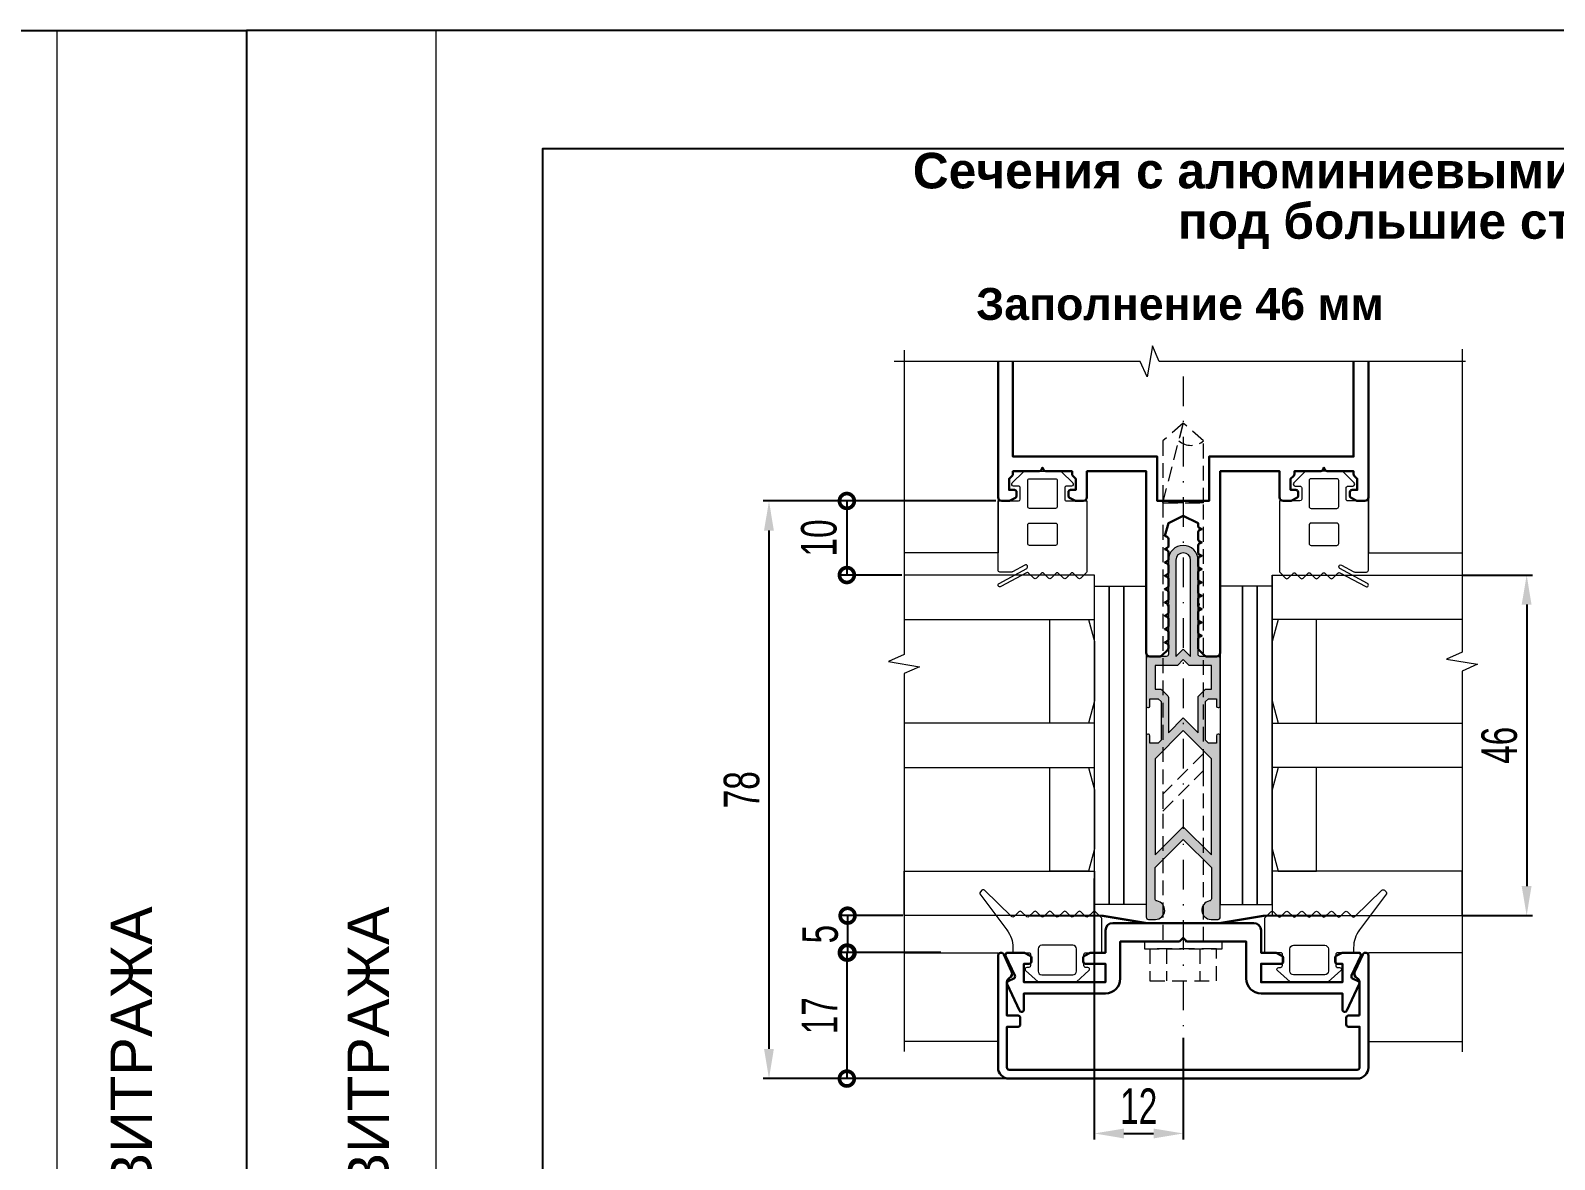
# Model space of a CAD drawing. Extents: x -37 to 8820, y -336 to 478.
# Drawn here: x 2291.8 to 2420.4, y 201.7 to 297 of the extents above; entities that cross this region are included whole.
import ezdxf

# ---------------------------------------------------------------- set-up
doc = ezdxf.new("R2010")
doc.units = 0
doc.header["$LTSCALE"] = 5
doc.linetypes.add('DASHDOT', pattern=[1, 0.5, -0.25, 0, -0.25])
doc.linetypes.add('HIDDEN', pattern=[0.375, 0.25, -0.125])
doc.layers.get('0').update_dxf_attribs({"linetype": 'CONTINUOUS', "lineweight": 30})
doc.layers.get('DEFPOINTS').update_dxf_attribs({"linetype": 'CONTINUOUS'})
for name, color, linetype, lineweight in [('1', 6, 'DASHDOT', 13), ('2', 3, 'HIDDEN', 13), ('Dimentions', 5, 'CONTINUOUS', 15), ('Glass', 5, 'CONTINUOUS', 20), ('Герлен', 7, 'CONTINUOUS', 60), ('Зигзаг', 1, 'CONTINUOUS', 15), ('Конструкции', 252, 'CONTINUOUS', 20), ('Подкладки', 1, 'CONTINUOUS', 20), ('Текстовый', 7, 'CONTINUOUS', 9), ('Уплотнители', 1, 'CONTINUOUS', 20), ('Штриховка', 1, 'CONTINUOUS', 5)]:
    doc.layers.add(name, color=color, linetype=linetype, lineweight=lineweight)
doc.layers.add('Скрытые', color=14, linetype='CONTINUOUS', plot=False)
doc.styles.add('3', font='RUSS.SHX', dxfattribs={"width": 0.7, "height": 3})
doc.styles.add('Каталожный', font='arial.ttf', dxfattribs={"height": 2.5})
doc.styles.add('Фирм', font='arial.ttf', dxfattribs={"height": 3.5})
doc.dimstyles.new('MX1_6', dxfattribs={"dimtxt": 3, "dimasz": 2.5, "dimexe": 0.5, "dimexo": 0, "dimgap": 0.8, "dimtad": 1, "dimlfac": 1.6, "dimdsep": 46, "dimtxsty": '3', "dimcen": 0, "dimclrd": 256, "dimclre": 256, "dimclrt": 256, "dimaunit": 1, "dimadec": 0, "dimazin": 0, "dimtfac": 1, "dimtmove": 0, "dimatfit": 1, "dimfxl": 1, "dimtvp": 1, "dimtolj": 1, "dimtzin": 0, "dimarcsym": 0})

# ---------------------------------------------------------------- blocks, each defined once
blk = doc.blocks.new('*D840')
at = {"layer": 'DEFPOINTS', "color": 0, "linetype": 'Continuous', "transparency": 16777216}
for p in [(2412.6, 251.04), (2412.6, 222.29), (2418.03, 222.29)]:
    blk.add_point(p, dxfattribs=at)
at = {"layer": 'Dimentions', "linetype": 'Continuous', "lineweight": -2, "transparency": 16777216}
for p, q in [((2412.6, 251.04), (2418.53, 251.04)), ((2418.03, 248.54), (2418.03, 224.79)), ((2412.6, 222.29), (2418.53, 222.29))]:
    blk.add_line(p, q, dxfattribs=at)
at = {"layer": 'Dimentions', "linetype": 'Continuous', "transparency": 16777216}
for points in [[(2417.61, 248.54), (2418.44, 248.54), (2418.03, 251.04)], [(2417.61, 224.79), (2418.44, 224.79), (2418.03, 222.29)]]:
    blk.add_solid(points, dxfattribs=at)
at = {"layer": 'Dimentions', "linetype": 'Continuous', "transparency": 16777216, "insert": (2415.73, 236.67), "char_height": 3, "attachment_point": 5, "rotation": 90, "style": '3'}
blk.add_mtext('\\A1;46', dxfattribs=at)
blk = doc.blocks.new('_DotSmall')
at = {"color": 0, "linetype": 'ByBlock', "const_width": 0.5}
blk.add_lwpolyline([(-0.0625, 0, 1), (0.0625, 0, 1)], format="xyb", close=True, dxfattribs=at)
blk = doc.blocks.new('*D841')
at = {"layer": 'DEFPOINTS', "color": 0, "linetype": 'Continuous', "transparency": 16777216}
for p in [(2365.38, 222.29), (2360.73, 219.17), (2367.36, 219.17)]:
    blk.add_point(p, dxfattribs=at)
at = {"layer": 'Dimentions', "linetype": 'Continuous', "lineweight": -2, "transparency": 16777216}
for p, q in [((2365.38, 222.29), (2360.23, 222.29)), ((2360.73, 222.29), (2360.73, 219.17)), ((2367.36, 219.17), (2360.23, 219.17))]:
    blk.add_line(p, q, dxfattribs=at)
at = {"layer": 'Dimentions', "linetype": 'Continuous', "lineweight": -2, "transparency": 16777216, "xscale": 2.5, "yscale": 2.5, "zscale": 2.5}
for p, rotation in [((2360.73, 222.29), 90), ((2360.73, 219.17), 270)]:
    blk.add_blockref('_DotSmall', p, dxfattribs=dict(at, rotation=rotation))
at = {"layer": 'Dimentions', "linetype": 'Continuous', "transparency": 16777216, "insert": (2358.43, 220.73), "char_height": 3, "attachment_point": 5, "rotation": 90, "style": '3'}
blk.add_mtext('\\A1;5', dxfattribs=at)
blk = doc.blocks.new('*D842')
at = {"layer": 'DEFPOINTS', "color": 0, "linetype": 'Continuous', "transparency": 16777216}
for p in [(2368.6, 219.17), (2360.67, 208.54), (2375.3, 208.54)]:
    blk.add_point(p, dxfattribs=at)
at = {"layer": 'Dimentions', "linetype": 'Continuous', "lineweight": -2, "transparency": 16777216}
for p, q in [((2368.6, 219.17), (2360.17, 219.17)), ((2360.67, 219.17), (2360.67, 208.54)), ((2375.3, 208.54), (2360.17, 208.54))]:
    blk.add_line(p, q, dxfattribs=at)
at = {"layer": 'Dimentions', "linetype": 'Continuous', "lineweight": -2, "transparency": 16777216, "xscale": 2.5, "yscale": 2.5, "zscale": 2.5}
for p, rotation in [((2360.67, 219.17), 90), ((2360.67, 208.54), 270)]:
    blk.add_blockref('_DotSmall', p, dxfattribs=dict(at, rotation=rotation))
at = {"layer": 'Dimentions', "linetype": 'Continuous', "transparency": 16777216, "insert": (2358.37, 213.85), "char_height": 3, "attachment_point": 5, "rotation": 90, "style": '3'}
blk.add_mtext('\\A1;17', dxfattribs=at)
blk = doc.blocks.new('*D843')
at = {"layer": 'DEFPOINTS', "color": 0, "linetype": 'Continuous', "transparency": 16777216}
for p in [(2373.23, 257.29), (2360.67, 251.04), (2365.31, 251.04)]:
    blk.add_point(p, dxfattribs=at)
at = {"layer": 'Dimentions', "linetype": 'Continuous', "lineweight": -2, "transparency": 16777216}
for p, q in [((2373.23, 257.29), (2360.17, 257.29)), ((2360.67, 257.29), (2360.67, 251.04)), ((2365.31, 251.04), (2360.17, 251.04))]:
    blk.add_line(p, q, dxfattribs=at)
at = {"layer": 'Dimentions', "linetype": 'Continuous', "lineweight": -2, "transparency": 16777216, "xscale": 2.5, "yscale": 2.5, "zscale": 2.5}
for p, rotation in [((2360.67, 257.29), 90), ((2360.67, 251.04), 270)]:
    blk.add_blockref('_DotSmall', p, dxfattribs=dict(at, rotation=rotation))
at = {"layer": 'Dimentions', "linetype": 'Continuous', "transparency": 16777216, "insert": (2358.32, 254.17), "char_height": 3, "attachment_point": 5, "rotation": 90, "style": '3'}
blk.add_mtext('\\A1;10', dxfattribs=at)
blk = doc.blocks.new('*D844')
at = {"layer": 'DEFPOINTS', "color": 0, "linetype": 'Continuous', "transparency": 16777216}
for p in [(2365.51, 257.29), (2354.1, 208.54), (2376.78, 208.54)]:
    blk.add_point(p, dxfattribs=at)
at = {"layer": 'Dimentions', "linetype": 'Continuous', "lineweight": -2, "transparency": 16777216}
for p, q in [((2365.51, 257.29), (2353.6, 257.29)), ((2354.1, 254.79), (2354.1, 211.04)), ((2376.78, 208.54), (2353.6, 208.54))]:
    blk.add_line(p, q, dxfattribs=at)
at = {"layer": 'Dimentions', "linetype": 'Continuous', "transparency": 16777216}
for points in [[(2353.68, 254.79), (2354.51, 254.79), (2354.1, 257.29)], [(2353.68, 211.04), (2354.51, 211.04), (2354.1, 208.54)]]:
    blk.add_solid(points, dxfattribs=at)
at = {"layer": 'Dimentions', "linetype": 'Continuous', "transparency": 16777216, "insert": (2351.8, 232.92), "char_height": 3, "attachment_point": 5, "rotation": 90, "style": '3'}
blk.add_mtext('\\A1;78', dxfattribs=at)
blk = doc.blocks.new('*D870')
at = {"layer": 'DEFPOINTS', "color": 0, "linetype": 'Continuous', "transparency": 16777216}
for p in [(2381.55, 225.42), (2389.05, 211.98), (2389.05, 203.91)]:
    blk.add_point(p, dxfattribs=at)
at = {"layer": 'Dimentions', "linetype": 'Continuous', "lineweight": -2, "transparency": 16777216}
for p, q in [((2381.55, 225.42), (2381.55, 203.41)), ((2389.05, 211.98), (2389.05, 203.41)), ((2384.05, 203.91), (2386.55, 203.91))]:
    blk.add_line(p, q, dxfattribs=at)
at = {"layer": 'Dimentions', "linetype": 'Continuous', "transparency": 16777216}
for points in [[(2384.05, 204.32), (2384.05, 203.49), (2381.55, 203.91)], [(2386.55, 204.32), (2386.55, 203.49), (2389.05, 203.91)]]:
    blk.add_solid(points, dxfattribs=at)
at = {"layer": 'Dimentions', "linetype": 'Continuous', "transparency": 16777216, "insert": (2385.3, 206.21), "char_height": 3, "attachment_point": 5, "style": '3'}
blk.add_mtext('\\A1;12', dxfattribs=at)

msp = doc.modelspace()

# ---------------------------------------------------------------- hatches: boundary and pattern name
at = {"layer": 'Штриховка'}
h = msp.add_hatch(color=256, dxfattribs=at)
edge = h.paths.add_edge_path(flags=16)
edge.add_line((2389.0513, 244.7918), (2389.6763, 244.1668))
edge.add_line((2389.6763, 244.1668), (2389.6763, 252.2918))
edge.add_arc((2389.0513, 252.2918), 0.625, 0, 180)
edge.add_line((2388.4263, 252.2918), (2388.4263, 244.1668))
edge.add_line((2388.4263, 244.1668), (2389.0513, 244.7918))
edge = h.paths.add_edge_path(flags=16)
edge.add_line((2386.6763, 243.4168), (2386.6763, 241.4168))
edge.add_line((2386.6763, 241.4168), (2387.1005, 241.4168))
edge.add_arc((2387.1005, 241.2293), 0.1875, 45, 90, ccw=False)
edge.add_line((2387.2331, 241.3619), (2387.7464, 240.8485))
edge.add_arc((2387.6138, 240.7159), 0.1875, 0, 45, ccw=False)
edge.add_line((2387.8013, 240.7159), (2387.8013, 237.7256))
edge.add_line((2387.8013, 237.7256), (2389.0513, 238.9756))
edge.add_line((2389.0513, 238.9756), (2390.3013, 237.7256))
edge.add_line((2390.3013, 237.7256), (2390.3013, 240.7159))
edge.add_arc((2390.4888, 240.7159), 0.1875, 135, 180, ccw=False)
edge.add_line((2390.3563, 240.8485), (2390.8696, 241.3619))
edge.add_arc((2391.0022, 241.2293), 0.1875, 90, 135, ccw=False)
edge.add_line((2391.0022, 241.4168), (2391.4263, 241.4168))
edge.add_line((2391.4263, 241.4168), (2391.4263, 243.4168))
edge.add_line((2391.4263, 243.4168), (2389.5425, 243.4168))
edge.add_line((2389.5425, 243.4168), (2389.0513, 243.9079))
edge.add_line((2389.0513, 243.9079), (2388.5602, 243.4168))
edge.add_line((2388.5602, 243.4168), (2386.6763, 243.4168))
edge = h.paths.add_edge_path()
edge.add_arc((2386.0513, 239.9793), 0.125, 180, 270)
edge.add_line((2386.0513, 239.8543), (2386.1138, 239.8543))
edge.add_arc((2386.1138, 239.9793), 0.125, 270, 360)
edge.add_line((2386.2388, 239.9793), (2386.2388, 240.6043))
edge.add_line((2386.2388, 240.6043), (2386.93, 240.6043))
edge.add_line((2386.93, 240.6043), (2387.1763, 240.358))
edge.add_line((2387.1763, 240.358), (2387.1763, 237.1006))
edge.add_line((2387.1763, 237.1006), (2386.93, 236.8543))
edge.add_line((2386.93, 236.8543), (2386.2388, 236.8543))
edge.add_line((2386.2388, 236.8543), (2386.2388, 237.4793))
edge.add_arc((2386.1138, 237.4793), 0.125, 0, 90)
edge.add_line((2386.1138, 237.6043), (2386.0513, 237.6043))
edge.add_arc((2386.0513, 237.4793), 0.125, 90, 180)
edge.add_line((2385.9263, 237.4793), (2385.9263, 222.1668))
edge.add_arc((2386.1138, 222.1668), 0.1875, 180, 270)
edge.add_line((2386.1138, 221.9793), (2386.7076, 221.9793))
edge.add_arc((2386.7076, 222.7605), 0.7812, 270, 440.718201)
edge.add_arc((2386.8638, 223.7166), 0.1875, 180, 260.718201, ccw=False)
edge.add_line((2386.6763, 223.7166), (2386.6763, 226.3543))
edge.add_line((2386.6763, 226.3543), (2389.0513, 228.7293))
edge.add_line((2389.0513, 228.7293), (2391.4263, 226.3543))
edge.add_line((2391.4263, 226.3543), (2391.4263, 223.7166))
edge.add_arc((2391.2388, 223.7166), 0.1875, -80.718201, 0, ccw=False)
edge.add_arc((2391.3951, 222.7605), 0.7812, 99.281799, 270)
edge.add_line((2391.3951, 221.9793), (2391.9888, 221.9793))
edge.add_arc((2391.9888, 222.1668), 0.1875, 270, 360)
edge.add_line((2392.1763, 222.1668), (2392.1763, 237.4793))
edge.add_arc((2392.0513, 237.4793), 0.125, 0, 90)
edge.add_line((2392.0513, 237.6043), (2391.9888, 237.6043))
edge.add_arc((2391.9888, 237.4793), 0.125, 90, 180)
edge.add_line((2391.8638, 237.4793), (2391.8638, 236.8543))
edge.add_line((2391.8638, 236.8543), (2391.1727, 236.8543))
edge.add_line((2391.1727, 236.8543), (2390.9263, 237.1006))
edge.add_line((2390.9263, 237.1006), (2390.9263, 240.358))
edge.add_line((2390.9263, 240.358), (2391.1727, 240.6043))
edge.add_line((2391.1727, 240.6043), (2391.8638, 240.6043))
edge.add_line((2391.8638, 240.6043), (2391.8638, 239.9793))
edge.add_arc((2391.9888, 239.9793), 0.125, 180, 270)
edge.add_line((2391.9888, 239.8543), (2392.0513, 239.8543))
edge.add_arc((2392.0513, 239.9793), 0.125, 270, 360)
edge.add_line((2392.1763, 239.9793), (2392.1763, 243.9793))
edge.add_arc((2391.9888, 243.9793), 0.1875, 0, 90)
edge.add_line((2391.9888, 244.1668), (2390.4888, 244.1668))
edge.add_arc((2390.4888, 244.3543), 0.1875, 180, 270, ccw=False)
edge.add_line((2390.3013, 244.3543), (2390.3013, 248.4168))
edge.add_arc((2390.3013, 248.5418), 0.125, 270, 450)
edge.add_line((2390.3013, 248.6668), (2390.3013, 252.2918))
edge.add_arc((2389.0513, 252.2918), 1.25, 0, 180)
edge.add_line((2387.8013, 252.2918), (2387.8013, 248.6668))
edge.add_arc((2387.8013, 248.5418), 0.125, 90, 270)
edge.add_line((2387.8013, 248.4168), (2387.8013, 244.3543))
edge.add_arc((2387.6138, 244.3543), 0.1875, -90, 0, ccw=False)
edge.add_line((2387.6138, 244.1668), (2386.1138, 244.1668))
edge.add_arc((2386.1138, 243.9793), 0.1875, 90, 180)
edge.add_line((2385.9263, 243.9793), (2385.9263, 239.9793))
h.paths.add_polyline_path([(2386.6763, 227.4149), (2389.0513, 229.7899), (2391.4263, 227.4149), (2391.4263, 235.5399), (2389.0513, 237.9149), (2386.6763, 235.5399)], flags=16)

# ---------------------------------------------------------------- linework, layer by layer
msp.add_lwpolyline([(2373.4263, 269.0556), (2373.4263, 257.6043, 0.41421356), (2373.7388, 257.2918), (2374.3196, 257.2918, 0.11643382), (2374.4034, 257.3116), (2374.8852, 257.5525, 0.28407904), (2374.9888, 257.7202), (2374.9888, 258.0418, 0.41421356), (2374.8013, 258.2293), (2374.3638, 258.2293), (2374.3638, 259.1668), (2374.6214, 259.4244, 0.19891237), (2374.6763, 259.5569), (2374.6763, 259.7918), (2376.9042, 259.7918, 0.28407904), (2377.0719, 259.8954), (2377.1763, 260.1043), (2377.2808, 259.8954, 0.28407904), (2377.4485, 259.7918), (2379.6763, 259.7918), (2379.6763, 259.5569, 0.19891237), (2379.7313, 259.4244), (2379.9888, 259.1668), (2379.9888, 258.2293), (2379.5513, 258.2293, 0.41421356), (2379.3638, 258.0418), (2379.3638, 257.7202, 0.28407904), (2379.4675, 257.5525), (2379.9492, 257.3116, 0.11643382), (2380.0331, 257.2918), (2380.6138, 257.2918, 0.41421356), (2380.9263, 257.6043), (2380.9263, 259.7918), (2385.9263, 259.7918), (2385.9263, 244.4793, 0.41421356), (2386.2388, 244.1668), (2387.0987, 244.1668, 0.19891237), (2387.2313, 244.2217), (2387.7464, 244.7369, 0.19891237), (2387.8013, 244.8694), (2387.8013, 245.0821, 0.28407904), (2387.6977, 245.2498), (2387.4888, 245.3543), (2387.6977, 245.4587, 0.28407904), (2387.8013, 245.6264), (2387.8013, 246.2071, 0.28407904), (2387.6977, 246.3748), (2387.4888, 246.4793), (2387.6977, 246.5837, 0.28407904), (2387.8013, 246.7514), (2387.8013, 247.3321, 0.28407904), (2387.6977, 247.4998), (2387.4888, 247.6043), (2387.6977, 247.7087, 0.28407904), (2387.8013, 247.8764), (2387.8013, 248.4571, 0.28407904), (2387.6977, 248.6248), (2387.4888, 248.7293), (2387.6977, 248.8337, 0.28407904), (2387.8013, 249.0014), (2387.8013, 249.5821, 0.28407904), (2387.6977, 249.7498), (2387.4888, 249.8543), (2387.6977, 249.9587, 0.28407904), (2387.8013, 250.1264), (2387.8013, 250.7071, 0.28407904), (2387.6977, 250.8748), (2387.4888, 250.9793), (2387.6977, 251.0837, 0.28407904), (2387.8013, 251.2514), (2387.8013, 251.8321, 0.28407904), (2387.6977, 251.9998), (2387.4888, 252.1043), (2387.6977, 252.2087, 0.28407904), (2387.8013, 252.3764), (2387.8013, 252.9571, 0.28407904), (2387.6977, 253.1248), (2387.4888, 253.2293), (2387.6977, 253.3337, 0.28407904), (2387.8013, 253.5014), (2387.8013, 254.0821, 0.28407904), (2387.6977, 254.2498), (2387.4888, 254.3543), (2387.8013, 255.4168), (2389.0513, 256.0418), (2390.3013, 255.4168), (2390.3013, 255.1889, 0.28407904), (2390.405, 255.0212), (2390.6138, 254.9168), (2390.405, 254.8123, 0.28407904), (2390.3013, 254.6446), (2390.3013, 254.0639, 0.28407904), (2390.405, 253.8962), (2390.6138, 253.7918), (2390.405, 253.6873, 0.28407904), (2390.3013, 253.5196), (2390.3013, 252.9389, 0.28407904), (2390.405, 252.7712), (2390.6138, 252.6668), (2390.405, 252.5623, 0.28407904), (2390.3013, 252.3946), (2390.3013, 251.8139, 0.28407904), (2390.405, 251.6462), (2390.6138, 251.5418), (2390.405, 251.4373, 0.28407904), (2390.3013, 251.2696), (2390.3013, 250.6889, 0.28407904), (2390.405, 250.5212), (2390.6138, 250.4168), (2390.405, 250.3123, 0.28407904), (2390.3013, 250.1446), (2390.3013, 249.5639, 0.28407904), (2390.405, 249.3962), (2390.6138, 249.2918), (2390.405, 249.1873, 0.28407904), (2390.3013, 249.0196), (2390.3013, 248.4389, 0.28407904), (2390.405, 248.2712), (2390.6138, 248.1668), (2390.405, 248.0623, 0.28407904), (2390.3013, 247.8946), (2390.3013, 247.3139, 0.28407904), (2390.405, 247.1462), (2390.6138, 247.0418), (2390.405, 246.9373, 0.28407904), (2390.3013, 246.7696), (2390.3013, 246.1889, 0.28407904), (2390.405, 246.0212), (2390.6138, 245.9168), (2390.405, 245.8123, 0.28407904), (2390.3013, 245.6446), (2390.3013, 244.8694, 0.19891237), (2390.3563, 244.7369), (2390.8714, 244.2217, 0.19891237), (2391.004, 244.1668), (2391.8638, 244.1668, 0.41421356), (2392.1763, 244.4793), (2392.1763, 259.7918), (2397.1763, 259.7918), (2397.1763, 257.6043, 0.41421356), (2397.4888, 257.2918), (2398.0696, 257.2918, 0.11643382), (2398.1534, 257.3116), (2398.6352, 257.5525, 0.28407904), (2398.7388, 257.7202), (2398.7388, 258.0418, 0.41421356), (2398.5513, 258.2293), (2398.1138, 258.2293), (2398.1138, 259.1668), (2398.3714, 259.4244, 0.19891237), (2398.4263, 259.5569), (2398.4263, 259.7918), (2400.6542, 259.7918, 0.28407904), (2400.8219, 259.8954), (2400.9263, 260.1043), (2401.0308, 259.8954, 0.28407904), (2401.1985, 259.7918), (2403.4263, 259.7918), (2403.4263, 259.5569, 0.19891237), (2403.4813, 259.4244), (2403.7388, 259.1668), (2403.7388, 258.2293), (2403.3013, 258.2293, 0.41421356), (2403.1138, 258.0418), (2403.1138, 257.7202, 0.28407904), (2403.2175, 257.5525), (2403.6992, 257.3116, 0.11643382), (2403.7831, 257.2918), (2404.3638, 257.2918, 0.41421356), (2404.6763, 257.6043), (2404.6763, 269.0556)], format="xyb")
msp.add_lwpolyline([(2374.6763, 269.0556), (2374.6763, 261.0418), (2386.8638, 261.0418), (2386.8638, 257.2918), (2391.2388, 257.2918), (2391.2388, 261.0418), (2403.4263, 261.0418), (2403.4263, 269.0556)])
for points in [[(2374.1939, 216.5128, -0.41421356), (2374.2846, 216.762), (2374.7564, 216.982, 0.41421356), (2374.8471, 217.2312), (2374.0689, 218.9, -0.54861879), (2374.2388, 219.1668), (2375.5696, 219.1668, -0.11643382), (2375.6534, 219.147), (2376.1352, 218.9061, -0.28407904), (2376.2388, 218.7384), (2376.2388, 218.4168, -0.41421356), (2376.0513, 218.2293), (2375.6138, 218.2293), (2375.6138, 216.6668), (2382.4888, 216.6668), (2382.4888, 218.2293), (2380.8013, 218.2293, -0.41421356), (2380.6138, 218.4168), (2380.6138, 218.7384, -0.28407904), (2380.7175, 218.9061), (2381.1992, 219.147, -0.11643382), (2381.2831, 219.1668), (2382.4888, 219.1668), (2382.4888, 221.0418, -0.41421356), (2383.1138, 221.6668), (2394.9888, 221.6668, -0.41421356), (2395.6138, 221.0418), (2395.6138, 219.1668), (2396.8196, 219.1668, -0.11643382), (2396.9034, 219.147), (2397.3852, 218.9061, -0.28407904), (2397.4888, 218.7384), (2397.4888, 218.4168, -0.41421356), (2397.3013, 218.2293), (2395.6138, 218.2293), (2395.6138, 216.6668), (2402.4888, 216.6668), (2402.4888, 218.2293), (2402.0513, 218.2293, -0.41421356), (2401.8638, 218.4168), (2401.8638, 218.7384, -0.28407904), (2401.9675, 218.9061), (2402.4492, 219.147, -0.11643382), (2402.5331, 219.1668), (2403.8638, 219.1668, -0.54861879), (2404.0338, 218.9), (2403.2556, 217.2312, 0.41421356), (2403.3463, 216.982), (2403.8181, 216.762, -0.41421356), (2403.9088, 216.5128), (2402.8653, 214.275, -0.29147342), (2402.6953, 214.1668), (2402.6763, 214.1668, -0.41421356), (2402.4888, 214.3543), (2402.4888, 215.7293), (2395.6138, 215.7293, -0.41421356), (2394.3638, 216.9793), (2394.3638, 220.1043), (2389.4415, 220.1043, -0.19891237), (2389.3089, 220.1592), (2389.0513, 220.4168), (2388.7938, 220.1592, -0.19891237), (2388.6612, 220.1043), (2383.7388, 220.1043), (2383.7388, 216.9793, -0.41421356), (2382.4888, 215.7293), (2375.6138, 215.7293), (2375.6138, 214.3543, -0.41421356), (2375.4263, 214.1668), (2375.4073, 214.1668, -0.29147342), (2375.2374, 214.275)], [(2403.9263, 213.8543), (2403.9263, 216.6801, 0.27973928), (2403.7244, 217.0127, -0.40155944), (2403.5298, 217.5858), (2404.1998, 219.0224, -0.80258485), (2404.6763, 218.9168), (2404.6763, 209.4793, -0.41421356), (2403.7388, 208.5418), (2374.3638, 208.5418, -0.41421356), (2373.4263, 209.4793), (2373.4263, 218.9168, -0.80258485), (2373.9029, 219.0224), (2374.5728, 217.5858, -0.40155944), (2374.3783, 217.0127, 0.27973928), (2374.1763, 216.6801), (2374.1763, 213.8543), (2375.1138, 213.8543, -0.41421356), (2375.3013, 213.6668), (2375.3013, 213.1043, -0.41421356), (2375.1138, 212.9168), (2374.1763, 212.9168), (2374.1763, 209.4793, 0.41421356), (2374.3638, 209.2918), (2403.7388, 209.2918, 0.41421356), (2403.9263, 209.4793), (2403.9263, 212.9168), (2402.9888, 212.9168, -0.41421356), (2402.8013, 213.1043), (2402.8013, 213.6668, -0.41421356), (2402.9888, 213.8543)]]:
    msp.add_lwpolyline(points, format="xyb", close=True)
at = {"layer": '1'}
msp.add_line((2389.0513, 267.8056), (2389.0513, 211.0418), dxfattribs=at)
at = {"layer": '2'}
for p, q in [((2387.6451, 219.4793), (2387.6451, 216.7918)), ((2390.4576, 219.4793), (2390.4576, 216.7918))]:
    msp.add_line(p, q, dxfattribs=at)
msp.add_lwpolyline([(2390.7662, 257.1381), (2390.7662, 262.3631), (2389.0494, 263.856), (2387.3326, 262.3631), (2387.3326, 257.1381), (2390.7662, 257.1381)], dxfattribs=at)
msp.add_lwpolyline([(2387.3326, 257.1381), (2389.0494, 263.856), (2388.6679, 262.3631, 0.36330791), (2390.7662, 262.3631)], format="xyb", dxfattribs=at)
for points in [[(2390.7701, 220.1043), (2390.7662, 257.1381), (2389.0513, 257.1381), (2387.3326, 257.1381), (2387.3326, 220.1043)], [(2387.3326, 231.1117), (2390.7701, 234.5492), (2390.7701, 235.9815), (2387.3326, 232.544)], [(2392.3326, 219.4793), (2392.3326, 220.1043), (2385.7701, 220.1043), (2385.7701, 219.4793)], [(2391.8638, 219.4793), (2386.2388, 219.4793), (2386.2388, 216.7918), (2391.8638, 216.7918)]]:
    msp.add_lwpolyline(points, close=True, dxfattribs=at)
at = {"layer": 'Dimentions', "linetype": 'Continuous'}
for p, q in [((2294, 297), (2294, 0)), ((2326, 297), (2326, 0))]:
    msp.add_line(p, q, dxfattribs=at)
at = {"layer": 'Dimentions'}
msp.add_line((2396.5513, 251.0418), (2396.5513, 222.2918), dxfattribs=at)
at = {"layer": 'Glass'}
for points in [[(2365.5062, 247.2918), (2381.5513, 247.2918), (2381.5513, 251.0418), (2365.5062, 251.0418)], [(2412.5964, 247.2918), (2396.5513, 247.2918), (2396.5513, 251.0418), (2412.5964, 251.0418)], [(2381.0489, 238.5418), (2377.8013, 238.5418), (2377.8013, 247.2918), (2381.0489, 247.2918), (2381.5513, 245.4168), (2381.5513, 240.4168)], [(2397.0537, 238.5418), (2400.3013, 238.5418), (2400.3013, 247.2918), (2397.0537, 247.2918), (2396.5513, 245.4168), (2396.5513, 240.4168)], [(2365.5062, 234.7918), (2381.5513, 234.7918), (2381.5513, 238.5418), (2365.5062, 238.5418)], [(2412.5964, 234.7918), (2396.5513, 234.7918), (2396.5513, 238.5418), (2412.5964, 238.5418)], [(2381.0489, 226.0418), (2377.8013, 226.0418), (2377.8013, 234.7918), (2381.0489, 234.7918), (2381.5513, 232.9168), (2381.5513, 227.9168)], [(2397.0537, 226.0418), (2400.3013, 226.0418), (2400.3013, 234.7918), (2397.0537, 234.7918), (2396.5513, 232.9168), (2396.5513, 227.9168)], [(2365.5062, 226.0418), (2381.5513, 226.0418), (2381.5513, 222.2918), (2365.5062, 222.2918)], [(2412.5964, 226.0418), (2396.5513, 226.0418), (2396.5513, 222.2918), (2412.5964, 222.2918)]]:
    msp.add_lwpolyline(points, close=True, dxfattribs=at)
at = {"layer": 'Герлен', "ltscale": 2, "const_width": 0.1875}
msp.add_lwpolyline([(2401.9888, 222.2918), (2395.9263, 222.2918), (2392.1763, 221.6668), (2385.9263, 221.6668), (2382.1763, 222.2918), (2376.1138, 222.2918)], dxfattribs=at)
at = {"layer": 'Зигзаг'}
for points in [[(2412.8647, 269.0556), (2387.0269, 269.0556), (2386.446, 270.3735), (2386.0104, 267.7608), (2385.4279, 269.0556), (2364.6723, 269.0556)], [(2412.5964, 270.1153), (2412.5964, 244.5274), (2411.2786, 243.9465), (2413.8913, 243.5109), (2412.5964, 242.9284), (2412.5964, 210.788)], [(2365.5062, 270.0119), (2365.5062, 244.3203), (2364.1883, 243.7395), (2366.801, 243.3038), (2365.5062, 242.7213), (2365.5062, 210.821)]]:
    msp.add_lwpolyline(points, dxfattribs=at)
at = {"layer": 'Конструкции'}
for points in [[(2373.4263, 269.0556), (2373.4263, 252.9168), (2365.5062, 252.913)], [(2404.6763, 269.0556), (2404.6763, 252.9168), (2412.5964, 252.9168)], [(2365.5062, 219.1668), (2373.4263, 219.1668), (2373.4263, 211.6668), (2365.5062, 211.6668)], [(2412.5964, 219.1668), (2404.6763, 219.1668), (2404.6763, 211.6668), (2412.5964, 211.6668)]]:
    msp.add_lwpolyline(points, dxfattribs=at)
at = {"layer": 'Подкладки'}
for points in [[(2381.5513, 250.1043), (2382.8013, 250.1043), (2382.8013, 223.2293), (2381.5513, 223.2293)], [(2382.8013, 250.1043), (2384.0513, 250.1043), (2384.0513, 223.2293), (2382.8013, 223.2293)], [(2384.0513, 250.1043), (2385.9263, 250.1043), (2385.9263, 223.2293), (2384.0513, 223.2293)], [(2394.0513, 250.1043), (2392.1763, 250.1043), (2392.1763, 223.2293), (2394.0513, 223.2293)], [(2395.3013, 250.1043), (2394.0513, 250.1043), (2394.0513, 223.2293), (2395.3013, 223.2293)], [(2396.5513, 250.1043), (2395.3013, 250.1043), (2395.3013, 223.2293), (2396.5513, 223.2293)]]:
    msp.add_lwpolyline(points, close=True, dxfattribs=at)
at = {"layer": 'Скрытые', "linetype": 'Continuous'}
for points in [[(2100, 297), (2310, 297), (2310, 0), (2100, 0)], [(2520, 297), (2310, 297), (2310, 0), (2520, 0)], [(2500, 10), (2500, 287), (2335, 287), (2335, 10)]]:
    msp.add_lwpolyline(points, close=True, dxfattribs=at)
at = {"layer": 'Уплотнители'}
for points in [[(2375.6956, 251.8776), (2374.6505, 251.3107, -0.12491271), (2374.576, 251.2918), (2373.5826, 251.2918, -0.41421356), (2373.4263, 251.448), (2373.4263, 257.2918), (2375.1451, 257.2918, 0.41421356), (2375.3013, 257.448), (2375.3013, 258.3855, 0.41421356), (2375.1451, 258.5418), (2374.7388, 258.5418, -0.66858666), (2374.6285, 258.8086), (2375.5681, 259.7461, -0.19861919), (2375.6785, 259.7918), (2378.6742, 259.7918, -0.19861919), (2378.7846, 259.7461), (2379.7242, 258.8086, -0.66858666), (2379.6138, 258.5418), (2379.2076, 258.5418, 0.41421356), (2379.0513, 258.3855), (2379.0513, 257.448, 0.41421356), (2379.2076, 257.2918), (2380.9263, 257.2918), (2380.9263, 251.3565, -0.19891237), (2380.8806, 251.246), (2380.4118, 250.7773, -0.41421356), (2380.1908, 250.7773), (2379.7868, 251.1813, 0.41421356), (2379.5658, 251.1813), (2379.1618, 250.7773, -0.41421356), (2378.9408, 250.7773), (2378.5368, 251.1813, 0.41421356), (2378.3158, 251.1813), (2377.9118, 250.7773, -0.41421356), (2377.6908, 250.7773), (2377.2868, 251.1813, 0.41421356), (2377.0658, 251.1813), (2376.6618, 250.7773, -0.41421356), (2376.4408, 250.7773), (2376.0088, 251.2093, 0.33207606), (2375.8238, 251.2362), (2373.6571, 250.0607, -1), (2373.5081, 250.3354), (2375.8446, 251.603, 1)], [(2402.4071, 251.8776), (2403.4521, 251.3107, 0.12491271), (2403.5267, 251.2918), (2404.5201, 251.2918, 0.41421356), (2404.6763, 251.448), (2404.6763, 257.2918), (2402.9576, 257.2918, -0.41421356), (2402.8013, 257.448), (2402.8013, 258.3855, -0.41421356), (2402.9576, 258.5418), (2403.3638, 258.5418, 0.66858666), (2403.4742, 258.8086), (2402.5346, 259.7461, 0.19861919), (2402.4242, 259.7918), (2399.4285, 259.7918, 0.19861919), (2399.3181, 259.7461), (2398.3785, 258.8086, 0.66858666), (2398.4888, 258.5418), (2398.8951, 258.5418, -0.41421356), (2399.0513, 258.3855), (2399.0513, 257.448, -0.41421356), (2398.8951, 257.2918), (2397.1763, 257.2918), (2397.1763, 251.3565, 0.19891237), (2397.2221, 251.246), (2397.6908, 250.7773, 0.41421356), (2397.9118, 250.7773), (2398.3158, 251.1813, -0.41421356), (2398.5368, 251.1813), (2398.9408, 250.7773, 0.41421356), (2399.1618, 250.7773), (2399.5658, 251.1813, -0.41421356), (2399.7868, 251.1813), (2400.1908, 250.7773, 0.41421356), (2400.4118, 250.7773), (2400.8158, 251.1813, -0.41421356), (2401.0368, 251.1813), (2401.4408, 250.7773, 0.41421356), (2401.6618, 250.7773), (2402.0939, 251.2093, -0.33207606), (2402.2789, 251.2362), (2404.4456, 250.0607, 1), (2404.5946, 250.3354), (2402.2581, 251.603, -1)], [(2376.0826, 259.1668), (2378.2701, 259.1668, -0.41421356), (2378.4263, 259.0105), (2378.4263, 256.823, -0.41421356), (2378.2701, 256.6668), (2376.0826, 256.6668, -0.41421356), (2375.9263, 256.823), (2375.9263, 259.0105, -0.41421356)], [(2402.0201, 259.1668), (2399.8326, 259.1668, 0.41421356), (2399.6763, 259.0105), (2399.6763, 256.823, 0.41421356), (2399.8326, 256.6668), (2402.0201, 256.6668, 0.41421356), (2402.1763, 256.823), (2402.1763, 259.0105, 0.41421356)], [(2376.0826, 255.4168), (2378.2701, 255.4168, -0.41421356), (2378.4263, 255.2605), (2378.4263, 253.698, -0.41421356), (2378.2701, 253.5418), (2376.0826, 253.5418, -0.41421356), (2375.9263, 253.698), (2375.9263, 255.2605, -0.41421356)], [(2402.0201, 255.4168), (2399.8326, 255.4168, 0.41421356), (2399.6763, 255.2605), (2399.6763, 253.698, 0.41421356), (2399.8326, 253.5418), (2402.0201, 253.5418, 0.41421356), (2402.1763, 253.698), (2402.1763, 255.2605, 0.41421356)], [(2385.9263, 239.9793, 0.41421356), (2386.0513, 239.8543), (2386.1138, 239.8543, 0.41421356), (2386.2388, 239.9793), (2386.2388, 240.6043), (2386.93, 240.6043), (2387.1763, 240.358), (2387.1763, 237.1006), (2386.93, 236.8543), (2386.2388, 236.8543), (2386.2388, 237.4793, 0.41421356), (2386.1138, 237.6043), (2386.0513, 237.6043, 0.41421356), (2385.9263, 237.4793), (2385.9263, 222.1668, 0.41421356), (2386.1138, 221.9793), (2386.7076, 221.9793, 0.92211283), (2386.8336, 223.5315, -0.36752318), (2386.6763, 223.7166), (2386.6763, 226.3543), (2389.0513, 228.7293), (2391.4263, 226.3543), (2391.4263, 223.7166, -0.36752318), (2391.2691, 223.5315, 0.92211283), (2391.3951, 221.9793), (2391.9888, 221.9793, 0.41421356), (2392.1763, 222.1668), (2392.1763, 237.4793, 0.41421356), (2392.0513, 237.6043), (2391.9888, 237.6043, 0.41421356), (2391.8638, 237.4793), (2391.8638, 236.8543), (2391.1727, 236.8543), (2390.9263, 237.1006), (2390.9263, 240.358), (2391.1727, 240.6043), (2391.8638, 240.6043), (2391.8638, 239.9793, 0.41421356), (2391.9888, 239.8543), (2392.0513, 239.8543, 0.41421356), (2392.1763, 239.9793), (2392.1763, 243.9793, 0.41421356), (2391.9888, 244.1668), (2390.4888, 244.1668, -0.41421356), (2390.3013, 244.3543), (2390.3013, 248.4168, 1), (2390.3013, 248.6668), (2390.3013, 252.2918, 1), (2387.8013, 252.2918), (2387.8013, 248.6668, 1), (2387.8013, 248.4168), (2387.8013, 244.3543, -0.41421356), (2387.6138, 244.1668), (2386.1138, 244.1668, 0.41421356), (2385.9263, 243.9793)], [(2389.0513, 244.7918), (2389.6763, 244.1668), (2389.6763, 252.2918, 1), (2388.4263, 252.2918), (2388.4263, 244.1668), (2389.0513, 244.7918)], [(2386.6763, 243.4168), (2386.6763, 241.4168), (2387.1005, 241.4168, -0.19891237), (2387.2331, 241.3619), (2387.7464, 240.8485, -0.19891237), (2387.8013, 240.7159), (2387.8013, 237.7256), (2389.0513, 238.9756), (2390.3013, 237.7256), (2390.3013, 240.7159, -0.19891237), (2390.3563, 240.8485), (2390.8696, 241.3619, -0.19891237), (2391.0022, 241.4168), (2391.4263, 241.4168), (2391.4263, 243.4168), (2389.5425, 243.4168), (2389.0513, 243.9079), (2388.5602, 243.4168)], [(2380.8326, 217.9168, -0.41421356), (2380.6763, 218.073), (2380.6763, 219.0105, -0.41421356), (2380.8326, 219.1668), (2382.1763, 219.1668), (2382.1763, 222.0547, 0.19891237), (2382.1397, 222.1431), (2381.6618, 222.621, 0.41421356), (2381.4408, 222.621), (2381.0368, 222.217, -0.41421356), (2380.8158, 222.217), (2380.4118, 222.621, 0.41421356), (2380.1908, 222.621), (2379.7868, 222.217, -0.41421356), (2379.5658, 222.217), (2379.1618, 222.621, 0.41421356), (2378.9408, 222.621), (2378.5368, 222.217, -0.41421356), (2378.3158, 222.217), (2377.9118, 222.621, 0.41421356), (2377.6908, 222.621), (2377.2868, 222.217, -0.41421356), (2377.0658, 222.217), (2376.6618, 222.621, 0.41421356), (2376.4408, 222.621), (2376.0368, 222.217, -0.41421356), (2375.8158, 222.217), (2375.4118, 222.621, 0.41421356), (2375.1908, 222.621), (2374.7868, 222.217, -0.41421356), (2374.5658, 222.217), (2372.2868, 224.4313, 0.41421356), (2372.0658, 224.4313), (2371.9345, 224.3, 0.29253821), (2371.8984, 224.1355), (2374.1792, 221.0823, -0.16178775), (2374.6763, 219.5861), (2374.6763, 219.1668), (2376.0201, 219.1668, -0.41421356), (2376.1763, 219.0105), (2376.1763, 218.073, -0.41421356), (2376.0201, 217.9168), (2375.8638, 217.9168, 0.66858666), (2375.7535, 217.6499), (2376.8181, 216.7124, 0.19861919), (2376.9285, 216.6668), (2379.9242, 216.6668, 0.19861919), (2380.0346, 216.7124), (2381.0992, 217.6499, 0.66858666), (2380.9888, 217.9168)], [(2397.2701, 217.9168, 0.41421356), (2397.4263, 218.073), (2397.4263, 219.0105, 0.41421356), (2397.2701, 219.1668), (2395.9263, 219.1668), (2395.9263, 222.0547, -0.19891237), (2395.9629, 222.1431), (2396.4408, 222.621, -0.41421356), (2396.6618, 222.621), (2397.0658, 222.217, 0.41421356), (2397.2868, 222.217), (2397.6908, 222.621, -0.41421356), (2397.9118, 222.621), (2398.3158, 222.217, 0.41421356), (2398.5368, 222.217), (2398.9408, 222.621, -0.41421356), (2399.1618, 222.621), (2399.5658, 222.217, 0.41421356), (2399.7868, 222.217), (2400.1908, 222.621, -0.41421356), (2400.4118, 222.621), (2400.8158, 222.217, 0.41421356), (2401.0368, 222.217), (2401.4408, 222.621, -0.41421356), (2401.6618, 222.621), (2402.0658, 222.217, 0.41421356), (2402.2868, 222.217), (2402.6908, 222.621, -0.41421356), (2402.9118, 222.621), (2403.3158, 222.217, 0.41421356), (2403.5368, 222.217), (2405.8158, 224.4313, -0.41421356), (2406.0368, 224.4313), (2406.1681, 224.3, -0.29253821), (2406.2043, 224.1355), (2403.9235, 221.0823, 0.16178775), (2403.4263, 219.5861), (2403.4263, 219.1668), (2402.0826, 219.1668, 0.41421356), (2401.9263, 219.0105), (2401.9263, 218.073, 0.41421356), (2402.0826, 217.9168), (2402.2388, 217.9168, -0.66858666), (2402.3492, 217.6499), (2401.2846, 216.7124, -0.19861919), (2401.1742, 216.6668), (2398.1785, 216.6668, -0.19861919), (2398.0681, 216.7124), (2397.0035, 217.6499, -0.66858666), (2397.1138, 217.9168)], [(2377.1138, 217.2918), (2379.7388, 217.2918, 0.41421356), (2380.0513, 217.6043), (2380.0513, 219.4793, 0.41421356), (2379.7388, 219.7918), (2377.1138, 219.7918, 0.41421356), (2376.8013, 219.4793), (2376.8013, 217.6043, 0.41421356)], [(2400.9888, 217.2918), (2398.3638, 217.2918, -0.41421356), (2398.0513, 217.6043), (2398.0513, 219.4793, -0.41421356), (2398.3638, 219.7918), (2400.9888, 219.7918, -0.41421356), (2401.3013, 219.4793), (2401.3013, 217.6043, -0.41421356)]]:
    msp.add_lwpolyline(points, format="xyb", close=True, dxfattribs=at)
msp.add_lwpolyline([(2386.6763, 227.4149), (2389.0513, 229.7899), (2391.4263, 227.4149), (2391.4263, 235.5399), (2389.0513, 237.9149), (2386.6763, 235.5399)], close=True, dxfattribs=at)

# ---------------------------------------------------------------- texts
at = {"layer": 'Текстовый', "style": 'Фирм'}
for p in [(2302.0431, 140.6503), (2322.0431, 140.6503)]:
    msp.add_text('ОСНОВНЫЕ  СЕЧЕНИЯ  ВИТРАЖА', height=3.5, rotation=90, dxfattribs=at).set_placement(p)
at = {"layer": 'Текстовый', "linetype": 'Continuous', "insert": (2417.5, 282.612), "char_height": 3, "width": 165, "attachment_point": 5, "line_spacing_factor": 0.85, "style": 'Каталожный'}
msp.add_mtext('{\\fArial|b1|i0|c204|p34;Сечения с алюминиевыми подкладками КПС 846\\Pпод большие стеклопакеты}', dxfattribs=at)
at = {"layer": 'Текстовый', "linetype": 'Continuous', "insert": (2367.4403, 275.2693), "char_height": 2.7, "width": 42.664921, "attachment_point": 1, "style": 'Каталожный'}
msp.add_mtext('\\pxqc;{\\fArial|b1|i0|c204|p34;Заполнение 46 мм}', dxfattribs=at)

# ---------------------------------------------------------------- dimensions: what is measured, and where the dimension line sits
at = {"layer": 'Dimentions', "linetype": 'Continuous'}
for base, p1, p2, picture, middle in [((2354.0956, 208.5418), (2365.5062, 257.2918), (2376.7764, 208.5418), '*D844', (2351.7956, 232.9168)), ((2418.0279, 222.2946), (2412.5964, 251.0418), (2412.5964, 222.2946), '*D840', (2415.7279, 236.6682))]:
    dim = msp.add_linear_dim(base=base, p1=p1, p2=p2, angle=90, dimstyle='MX1_6', dxfattribs=at)
    dim.commit()
    dim.dimension.update_dxf_attribs({"geometry": picture, "text_midpoint": middle})
for base, p1, p2, picture, middle in [((2360.6656, 251.0418), (2373.2322, 257.2918), (2365.3121, 251.0418), '*D843', (2358.3228, 254.1668)), ((2360.7294, 219.1668), (2365.3759, 222.2946), (2367.363, 219.1668), '*D841', (2358.4294, 220.7307)), ((2360.6656, 208.5418), (2368.597, 219.1668), (2375.3019, 208.5418), '*D842', (2358.3656, 213.8543))]:
    dim = msp.add_linear_dim(base=base, p1=p1, p2=p2, angle=90, dimstyle='MX1_6', override={"dimdec": 0, "dimblk1": 'DotSmall', "dimblk2": 'DotSmall', "dimsah": 1}, dxfattribs=at)
    dim.commit()
    dim.dimension.update_dxf_attribs({"geometry": picture, "text_midpoint": middle})
dim = msp.add_linear_dim(base=(2389.0513, 203.9067), p1=(2381.5513, 225.4168), p2=(2389.0513, 211.9846), dimstyle='MX1_6', dxfattribs=at)
dim.commit()
dim.dimension.update_dxf_attribs({"geometry": '*D870', "text_midpoint": (2385.3013, 206.2067)})

doc.saveas('drawing.dxf')
